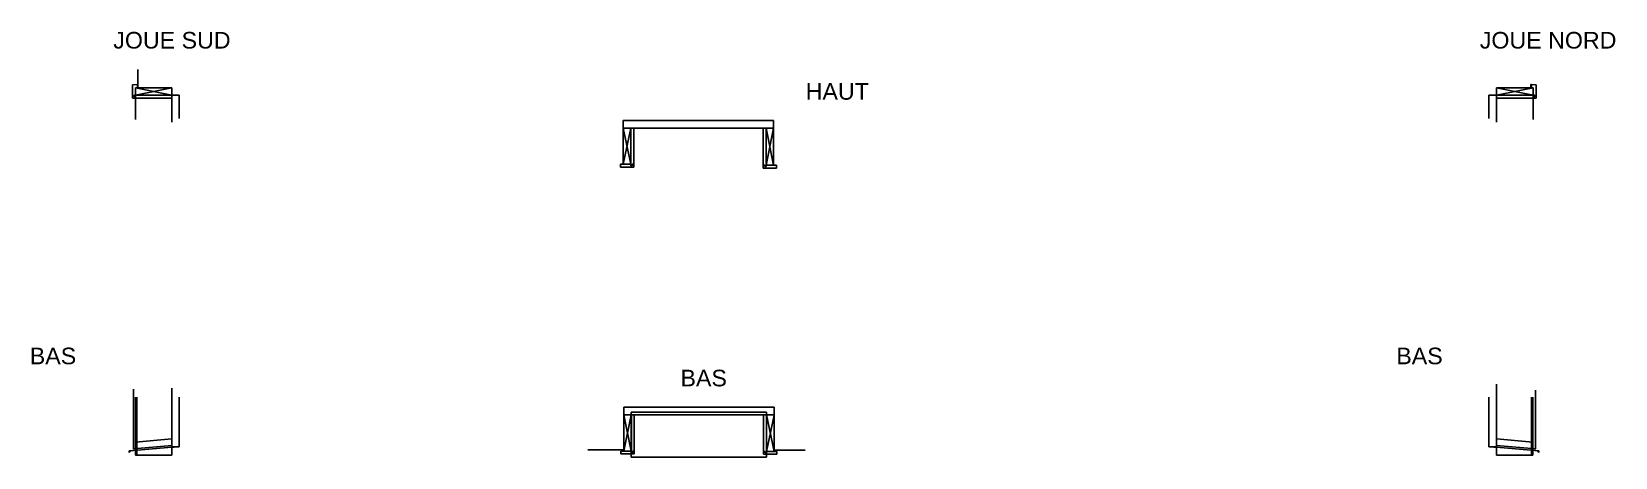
# Model space of a CAD drawing. Header units: millimetres. Extents: x -676 to 20716, y -6551 to 2323.
# Drawn here: x 11183 to 20716, y -5760 to -3199 of the extents above; entities that cross this region are included whole.
import ezdxf

# ---------------------------------------------------------------- set-up
doc = ezdxf.new("R2010")
doc.units = ezdxf.units.MM
doc.layers.get('0').update_dxf_attribs({"lineweight": 25, "true_color": 0xffffff})
for name, color, linetype, lineweight, true_color in [('0 ... Seuil', 178, 'Continuous', 25, 0x000000), ('Baie', 136, 'Continuous', 25, 0x008080), ('Compribande', 2, 'Continuous', 25, 0xffff00), ('Enduit', 42, 'Continuous', 25, 0xcd8900), ('FibreDeBois', 30, 'Continuous', 25, 0xff7f00), ('Montant Précadre', 16, 'Continuous', 25, 0x800000), ('Option Bois Brule ... OptionRecalepinage', 1, 'Continuous', 25, 0xff0000)]:
    doc.layers.add(name, color=color, linetype=linetype, lineweight=lineweight, true_color=true_color)
doc.styles.add('textstyle15', font='')
doc.styles.add('textstyle16', font='')
doc.styles.add('textstyle17', font='')
doc.styles.add('textstyle18', font='')
doc.styles.add('textstyle19', font='')
doc.styles.add('textstyle20', font='')
doc.styles.get('textstyle15').set_extended_font_data('Liberation Sans')
doc.styles.get('textstyle16').set_extended_font_data('Liberation Sans')
doc.styles.get('textstyle17').set_extended_font_data('Liberation Sans')
doc.styles.get('textstyle18').set_extended_font_data('Liberation Sans')
doc.styles.get('textstyle19').set_extended_font_data('Liberation Sans')
doc.styles.get('textstyle20').set_extended_font_data('Liberation Sans')

# ---------------------------------------------------------------- blocks, each defined once
blk = doc.blocks.new('SeuilBaie1_VueDessus')
at = {"layer": '0 ... Seuil'}
for p, q in [((-5, -271), (-5, 0)), ((810, 0), (-5, 0)), ((810, -271), (810, 0)), ((810, -15), (-5, -15)), ((-3.5, -233), (-3.5, -15)), ((808.5, -235), (808.5, -15)), ((-3.5, -233), (-5, -233)), ((810, -271), (-5, -271)), ((810, -235), (808.5, -235))]:
    blk.add_line(p, q, dxfattribs=at)
blk = doc.blocks.new('SeuilBaie1_VueCoupeEst')
at = {"layer": '0 ... Seuil'}
for p, q in [((1, 0), (-0.5, 0)), ((1, -14.9), (-49.2, -14.9)), ((-49.2, -14.9), (-29.9, -234.9)), ((-0.5, 0), (-0.5, -14.9)), ((1, 0), (1, -15)), ((1, -14.9), (23.3, -269.4)), ((20.2, -234.9), (-29.9, -234.9)), ((18.7, -234.9), (21.9, -270.9)), ((21.9, -270.9), (32.4, -270.9)), ((23.3, -269.4), (28.8, -269.4)), ((24.3, -264.9), (25.3, -263.8)), ((24.3, -264.9), (28.8, -269.4)), ((25.3, -263.8), (32.4, -270.9))]:
    blk.add_line(p, q, dxfattribs=at)
blk = doc.blocks.new('SeuilBaie1_VueCoupeOuest')
at = {"layer": '0 ... Seuil'}
for p, q in [((-1.5, 0), (-1.5, -15)), ((-1.5, 0), (0, 0)), ((0, 0), (0, -14.9)), ((-1.5, -14.9), (-23.8, -269.4)), ((-1.5, -14.9), (48.7, -14.9)), ((48.7, -14.9), (29.6, -232.9)), ((-25.8, -263.8), (-32.9, -270.9)), ((-22.4, -270.9), (-32.9, -270.9)), ((-24.8, -264.9), (-29.3, -269.4)), ((-23.8, -269.4), (-29.3, -269.4)), ((-24.8, -264.9), (-25.8, -263.8)), ((-19.1, -232.9), (-22.4, -270.9)), ((-20.6, -232.9), (29.6, -232.9))]:
    blk.add_line(p, q, dxfattribs=at)

msp = doc.modelspace()

# ---------------------------------------------------------------- hatches: boundary and pattern name
at = {"layer": 'Compribande'}
h = msp.add_hatch(dxfattribs=at)
h.set_pattern_fill('JIS_WOOD', color=256, angle=180, style=0)
h.paths.add_polyline_path([(11822.9, -3535.63), (11819.9, -3535.63), (11819.9, -3516.1), (11822.9, -3516.1)], flags=0)
h = msp.add_hatch(dxfattribs=at)
h.set_pattern_fill('JIS_WOOD', color=256, style=0)
h.paths.add_polyline_path([(20208, -3535.63), (20211, -3535.63), (20211, -3516.1), (20208, -3516.1)], flags=0)

# ---------------------------------------------------------------- linework, layer by layer
for p in [(10091.87, 0), (10191.87, 0)]:
    msp.add_xline(p, (0, 1))
at = {"layer": 'Baie'}
for p, q in [((12070.9, -3580.63), (12025.9, -3580.63)), ((12025.9, -3580.63), (12025.9, -3726.63)), ((12070.9, -3580.63), (12070.9, -3720.54)), ((19955, -3580.63), (20000, -3580.63)), ((19955, -3580.63), (19955, -3720.54)), ((20000, -3580.63), (20000, -3726.63)), ((14744.37, -3779), (14744.37, -3734)), ((14744.37, -3734), (15649.37, -3734)), ((14744.37, -3779), (15649.37, -3779)), ((15649.37, -3779), (15649.37, -3734)), ((12025.9, -5697.63), (12025.9, -5397.63)), ((12070.9, -5697.63), (12070.9, -5397.63)), ((19955, -5697.63), (19955, -5397.63)), ((20000, -5697.63), (20000, -5397.63)), ((14746.87, -5504.05), (14746.87, -5459.05)), ((14746.87, -5459.05), (15651.87, -5459.05)), ((14746.87, -5504.05), (15651.87, -5504.05)), ((15651.87, -5504.05), (15651.87, -5459.05)), ((12070.9, -5697.63), (12025.9, -5697.63)), ((19955, -5697.63), (20000, -5697.63))]:
    msp.add_line(p, q, dxfattribs=at)
at = {"layer": 'Compribande'}
for p, q in [((11819.9, -3535.63), (11819.9, -3516.1)), ((11819.9, -3516.1), (11822.9, -3516.1)), ((11822.9, -3516.1), (11822.9, -3535.63)), ((20211, -3516.1), (20208, -3516.1)), ((20208, -3516.1), (20208, -3535.63)), ((20211, -3535.63), (20211, -3516.1)), ((11822.9, -3535.63), (11819.9, -3535.63)), ((20208, -3535.63), (20211, -3535.63))]:
    msp.add_line(p, q, dxfattribs=at)
at = {"layer": 'Enduit'}
for p, q in [((11822.9, -3425.64), (11822.9, -3535.63)), ((11815.9, -5747.63), (11815.9, -5397.63)), ((20212, -5747.63), (20212, -5397.63)), ((14530, -5714.05), (14746.87, -5714.05)), ((15651.87, -5716.05), (15840, -5716.05))]:
    msp.add_line(p, q, dxfattribs=at)
at = {"layer": 'Montant Précadre'}
for p, q in [((11808.9, -3535.63), (12025.9, -3535.63)), ((11808.9, -3535.63), (12025.9, -3580.63)), ((12025.9, -3535.63), (11808.9, -3580.63)), ((11808.9, -3535.63), (11808.9, -3726.63)), ((11808.9, -3580.63), (12025.9, -3580.63)), ((12025.9, -3580.63), (12025.9, -3535.63)), ((12025.9, -3580.63), (12025.9, -3743.26)), ((20214, -3535.63), (20000, -3535.63)), ((20222, -3535.63), (20000, -3580.63)), ((20000, -3580.63), (20000, -3535.63)), ((20000, -3535.63), (20222, -3580.63)), ((20214, -3580.63), (20000, -3580.63)), ((20000, -3580.63), (20000, -3743.26)), ((20222, -3535.63), (20222, -3726.63)), ((20222, -3580.63), (20222, -3535.63)), ((14744.37, -3779), (14789.37, -3779)), ((14744.37, -3779), (14789.37, -3996)), ((14744.37, -3996), (14789.37, -3779)), ((14744.37, -3996), (14744.37, -3779)), ((14789.37, -3996), (14789.37, -3779)), ((15604.37, -3779), (15649.37, -3779)), ((15649.37, -3779), (15604.37, -4001)), ((15649.37, -4001), (15604.37, -3779)), ((15604.37, -4001), (15604.37, -3779)), ((15649.37, -4001), (15649.37, -3779)), ((14744.37, -3996), (14789.37, -3996)), ((15604.37, -4001), (15649.37, -4001)), ((11807.9, -5747.63), (11807.9, -5397.63)), ((12025.9, -5747.63), (12025.9, -5397.63)), ((20000, -5747.63), (20000, -5397.63)), ((20220, -5747.63), (20220, -5397.63)), ((14746.87, -5722.05), (14746.87, -5504.05)), ((14746.87, -5504.05), (14791.87, -5504.05)), ((14746.87, -5504.05), (14791.87, -5722.05)), ((14746.87, -5722.05), (14791.87, -5504.05)), ((14791.87, -5722.05), (14791.87, -5504.05)), ((15606.87, -5724.05), (15606.87, -5504.05)), ((15606.87, -5504.05), (15651.87, -5504.05)), ((15651.87, -5724.05), (15606.87, -5504.05)), ((15651.87, -5507.05), (15606.87, -5724.05)), ((15651.87, -5724.05), (15651.87, -5504.05)), ((12025.9, -5747.63), (11807.9, -5747.63)), ((14746.87, -5722.05), (14791.87, -5722.05)), ((15606.87, -5724.05), (15651.87, -5724.05)), ((20000, -5747.63), (20220, -5747.63))]:
    msp.add_line(p, q, dxfattribs=at)
at = {"layer": 'Option Bois Brule ... OptionRecalepinage'}
for p, q in [((11790.9, -3518.63), (11819.9, -3516.1)), ((11790.9, -3518.63), (11790.9, -3598.63)), ((11819.9, -3535.63), (11819.9, -3515.83)), ((20211, -3535.63), (20211, -3515.83)), ((20240, -3518.63), (20211, -3516.1)), ((20240, -3518.63), (20240, -3598.63)), ((11790.9, -3598.63), (12025.9, -3598.63)), ((11808.9, -3580.63), (11799.9, -3580.63)), ((11799.9, -3580.63), (11799.9, -3589.63)), ((11799.9, -3589.63), (11808.9, -3589.63)), ((11808.9, -3535.63), (11822.9, -3535.63)), ((11808.9, -3535.63), (11808.9, -3580.63)), ((11808.9, -3580.63), (12025.9, -3580.63)), ((11808.9, -3589.63), (11808.9, -3598.63)), ((20222, -3580.63), (20000, -3580.63)), ((20240, -3598.63), (20000, -3598.63)), ((20222, -3535.63), (20208, -3535.63)), ((20222, -3535.63), (20222, -3580.63)), ((20222, -3580.63), (20231, -3580.63)), ((20222, -3589.63), (20222, -3598.63)), ((20231, -3589.63), (20222, -3589.63)), ((20231, -3580.63), (20231, -3589.63)), ((14789.37, -3779.13), (14807.37, -3779)), ((14789.37, -4005), (14789.37, -3779)), ((14807.37, -4014), (14807.37, -3779)), ((15586.37, -4019), (15586.37, -3779)), ((15604.37, -3779.13), (15586.37, -3779)), ((15604.37, -4010), (15604.37, -3779)), ((14727.37, -4014), (14727.37, -3996)), ((14727.37, -3996), (14789.37, -3996)), ((14798.37, -3996), (14807.37, -3996)), ((14798.37, -4005), (14798.37, -3996)), ((15595.37, -4001), (15586.37, -4001)), ((15595.37, -4010), (15595.37, -4001)), ((15666.37, -4001), (15604.37, -4001)), ((15666.37, -4019), (15666.37, -4001)), ((14727.37, -4014), (14807.37, -4014)), ((14789.37, -4005), (14798.37, -4005)), ((15666.37, -4019), (15586.37, -4019)), ((15604.37, -4010), (15595.37, -4010)), ((20000, -5689.1), (20000, -5319.5)), ((11796.9, -5709.13), (11796.9, -5349.42)), ((12025.9, -5689.1), (12025.9, -5343.39)), ((20235, -5709.66), (20235, -5356)), ((14791.87, -5504.05), (14813.87, -5504.05)), ((14809.87, -5740.05), (14809.87, -5504.05)), ((15588.87, -5742.05), (15588.87, -5504.05)), ((12025.9, -5689.1), (11796.9, -5709.13)), ((20000, -5689.1), (20235, -5709.66)), ((14729.87, -5722.05), (14791.87, -5722.05)), ((14729.87, -5740.05), (14729.87, -5722.05)), ((14809.87, -5740.05), (14729.87, -5740.05)), ((14791.87, -5722.05), (14791.87, -5731.05)), ((14791.87, -5731.05), (14800.87, -5731.05)), ((14800.87, -5722.05), (14809.87, -5722.05)), ((14800.87, -5731.05), (14800.87, -5722.05)), ((15597.87, -5724.05), (15588.87, -5724.05)), ((15588.87, -5742.05), (15668.87, -5742.05)), ((15597.87, -5733.05), (15597.87, -5724.05)), ((15606.87, -5733.05), (15597.87, -5733.05)), ((15606.87, -5724.05), (15606.87, -5733.05)), ((15668.87, -5724.05), (15606.87, -5724.05)), ((15668.87, -5742.05), (15668.87, -5724.05))]:
    msp.add_line(p, q, dxfattribs=at)

# ---------------------------------------------------------------- block references
at = {"layer": '0 ... Seuil'}
msp.add_blockref('SeuilBaie1_VueDessus', (14796.87, -5489.05), dxfattribs=at)
at = {"layer": '0 ... Seuil', "yscale": -1, "rotation": 270}
msp.add_blockref('SeuilBaie1_VueCoupeEst', (19985, -5698.13), dxfattribs=at)
at = {"layer": 'FibreDeBois', "yscale": -1, "rotation": 90}
msp.add_blockref('SeuilBaie1_VueCoupeOuest', (12040.9, -5697.63), dxfattribs=at)

# ---------------------------------------------------------------- texts
at = {"char_height": 100, "attachment_point": 1}
for s, insert, style in [('JOUE SUD', (11674.1, -3200), 'textstyle19'), ('JOUE NORD', (19900, -3200), 'textstyle17'), ('HAUT', (15842.27, -3507.87), 'textstyle15'), ('BAS', (11171.51, -5100), 'textstyle20'), ('BAS', (19397.4, -5100), 'textstyle18'), ('BAS\\P', (15088.55, -5232.93), 'textstyle16')]:
    msp.add_mtext(s, dxfattribs=dict(at, insert=insert, style=style))

doc.saveas('drawing.dxf')
